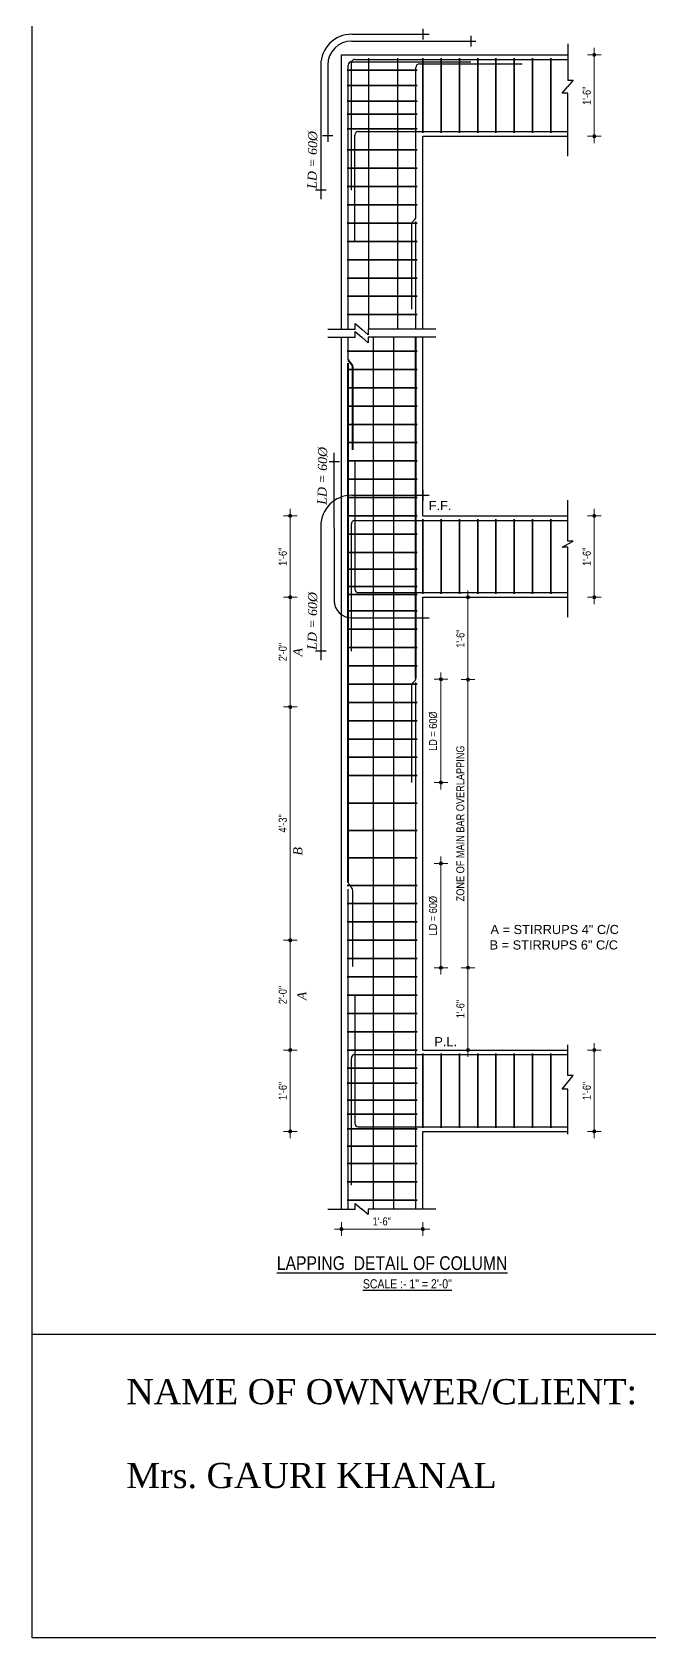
# Model space of a CAD drawing. Header units: inches. Extents: x 57837 to 133168, y 6972 to 27776.
# Drawn here: x 75831 to 76372, y 18018 to 19423 of the extents above; entities that cross this region are included whole.
import ezdxf

# ---------------------------------------------------------------- set-up
doc = ezdxf.new("R2010")
doc.units = ezdxf.units.IN
doc.header["$MEASUREMENT"] = 0
doc.linetypes.add('7', pattern=[102.626827, 39.007475, -24.611877, 39.007475])
for name, color, linetype, lineweight in [('DIM', 2, 'Continuous', 13), ('main rod', 1, 'Continuous', 40), ('ROD', 1, 'Continuous', 40), ('stirrup', 60, '7', 35)]:
    doc.layers.add(name, color=color, linetype=linetype, lineweight=lineweight)
doc.layers.add('LINE', color=3, linetype='Continuous')
doc.layers.add('text', color=255, linetype='Continuous')
doc.styles.add('Arial', font='arial.ttf', dxfattribs={"height": 6.5})
doc.styles.add('SLAB', font='timesi.ttf', dxfattribs={"height": 7})
doc.styles.get("Standard").update_dxf_attribs({"font": 'ARIALN.TTF', "height": 7})

msp = doc.modelspace()

# ---------------------------------------------------------------- hatches: boundary and pattern name
at = {"lineweight": 13}
h = msp.add_hatch(color=256, dxfattribs=at)
edge = h.paths.add_edge_path()
edge.add_arc((76323, 19402.9), 1.42, 90, 450)
h = msp.add_hatch(color=256, dxfattribs=at)
edge = h.paths.add_edge_path()
edge.add_arc((76323, 19331.7), 1.42, -90, 270)
h = msp.add_hatch(color=256, dxfattribs=at)
edge = h.paths.add_edge_path()
edge.add_arc((76057.1, 18999.7), 1.42, 90, 450)
h = msp.add_hatch(color=256, dxfattribs=at)
edge = h.paths.add_edge_path()
edge.add_arc((76323, 18999.7), 1.42, 90, 450)
h = msp.add_hatch(color=256, dxfattribs=at)
edge = h.paths.add_edge_path()
edge.add_arc((76057.1, 18928.5), 1.42, -90, 270)
h = msp.add_hatch(color=256, dxfattribs=at)
edge = h.paths.add_edge_path()
edge.add_arc((76057.1, 18928.5), 1.42, 90, 450)
h = msp.add_hatch(color=256, dxfattribs=at)
edge = h.paths.add_edge_path()
edge.add_arc((76212.5, 18928.5), 1.42, 90, 450)
h = msp.add_hatch(color=256, dxfattribs=at)
edge = h.paths.add_edge_path()
edge.add_arc((76323, 18928.5), 1.42, -90, 270)
h = msp.add_hatch(color=256, dxfattribs=at)
edge = h.paths.add_edge_path()
edge.add_arc((76188.8, 18856.7), 1.42, 90, 450)
h = msp.add_hatch(color=256, dxfattribs=at)
edge = h.paths.add_edge_path()
edge.add_arc((76212.5, 18856.5), 1.42, 90, 450)
h = msp.add_hatch(color=256, dxfattribs=at)
edge = h.paths.add_edge_path()
edge.add_arc((76212.5, 18856.5), 1.42, -90, 270)
h = msp.add_hatch(color=256, dxfattribs=at)
edge = h.paths.add_edge_path()
edge.add_arc((76057.1, 18832.5), 1.42, 90, 450)
h = msp.add_hatch(color=256, dxfattribs=at)
edge = h.paths.add_edge_path()
edge.add_arc((76057.1, 18832.5), 1.42, -90, 270)
h = msp.add_hatch(color=256, dxfattribs=at)
edge = h.paths.add_edge_path()
edge.add_arc((76188.8, 18766.4), 1.42, -90, 270)
h = msp.add_hatch(color=256, dxfattribs=at)
edge = h.paths.add_edge_path()
edge.add_arc((76188.8, 18695.7), 1.42, 90, 450)
h = msp.add_hatch(color=256, dxfattribs=at)
edge = h.paths.add_edge_path()
edge.add_arc((76057.1, 18628.5), 1.42, 90, 450)
h = msp.add_hatch(color=256, dxfattribs=at)
edge = h.paths.add_edge_path()
edge.add_arc((76057.1, 18628.5), 1.42, -90, 270)
h = msp.add_hatch(color=256, dxfattribs=at)
edge = h.paths.add_edge_path()
edge.add_arc((76188.8, 18604.5), 1.42, -90, 270)
h = msp.add_hatch(color=256, dxfattribs=at)
edge = h.paths.add_edge_path()
edge.add_arc((76212.5, 18604.5), 1.42, -90, 270)
h = msp.add_hatch(color=256, dxfattribs=at)
edge = h.paths.add_edge_path()
edge.add_arc((76212.5, 18604.5), 1.42, 90, 450)
h = msp.add_hatch(color=256, dxfattribs=at)
edge = h.paths.add_edge_path()
edge.add_arc((76057.1, 18532.5), 1.42, -90, 270)
h = msp.add_hatch(color=256, dxfattribs=at)
edge = h.paths.add_edge_path()
edge.add_arc((76057.1, 18532.5), 1.42, 90, 450)
h = msp.add_hatch(color=256, dxfattribs=at)
edge = h.paths.add_edge_path()
edge.add_arc((76212.5, 18532.5), 1.42, -90, 270)
h = msp.add_hatch(color=256, dxfattribs=at)
edge = h.paths.add_edge_path()
edge.add_arc((76323, 18532.5), 1.42, 90, 450)
h = msp.add_hatch(color=256, dxfattribs=at)
edge = h.paths.add_edge_path()
edge.add_arc((76057.1, 18461.3), 1.42, -90, 270)
h = msp.add_hatch(color=256, dxfattribs=at)
edge = h.paths.add_edge_path()
edge.add_arc((76323, 18461.3), 1.42, -90, 270)
h = msp.add_hatch(color=256, dxfattribs=at)
edge = h.paths.add_edge_path()
edge.add_arc((76101.8, 18375.9), 1.42, 180, 540)
h = msp.add_hatch(color=256, dxfattribs=at)
edge = h.paths.add_edge_path()
edge.add_arc((76173, 18375.9), 1.42, 0, 360)

# ---------------------------------------------------------------- linework, layer by layer
at = {"color": 1}
for p, q in [((75831.3, 18018.3), (75831.3, 20130.1)), ((78711.3, 18018.3), (75831.3, 18018.3))]:
    msp.add_line(p, q, dxfattribs=at)
at = {"lineweight": 13}
for p, q in [((76317, 19402.9), (76329, 19402.9)), ((76323, 19396.9), (76323, 19408.9)), ((76329, 19331.7), (76317, 19331.7)), ((76323, 19337.7), (76323, 19325.7)), ((76057.1, 18993.7), (76057.1, 19005.7)), ((76323, 18993.7), (76323, 19005.7)), ((76051.1, 18999.7), (76063.1, 18999.7)), ((76317, 18999.7), (76329, 18999.7)), ((76057.1, 18934.5), (76057.1, 18922.5)), ((76057.1, 18922.5), (76057.1, 18934.5)), ((76212.5, 18922.5), (76212.5, 18934.5)), ((76323, 18934.5), (76323, 18922.5)), ((76063.1, 18928.5), (76051.1, 18928.5)), ((76051.1, 18928.5), (76063.1, 18928.5)), ((76206.5, 18928.5), (76218.5, 18928.5)), ((76329, 18928.5), (76317, 18928.5)), ((76188.8, 18850.7), (76188.8, 18862.7)), ((76212.5, 18850.5), (76212.5, 18862.5)), ((76212.5, 18862.5), (76212.5, 18850.5)), ((76182.8, 18856.7), (76194.8, 18856.7)), ((76206.5, 18856.5), (76218.5, 18856.5)), ((76218.5, 18856.5), (76206.5, 18856.5)), ((76057.1, 18826.5), (76057.1, 18838.5)), ((76057.1, 18838.5), (76057.1, 18826.5)), ((76051.1, 18832.5), (76063.1, 18832.5)), ((76063.1, 18832.5), (76051.1, 18832.5)), ((76194.8, 18766.4), (76182.8, 18766.4)), ((76188.8, 18772.4), (76188.8, 18760.4)), ((76182.8, 18695.7), (76194.8, 18695.7)), ((76188.8, 18689.7), (76188.8, 18701.7)), ((76051.1, 18628.5), (76063.1, 18628.5)), ((76063.1, 18628.5), (76051.1, 18628.5)), ((76057.1, 18622.5), (76057.1, 18634.5)), ((76057.1, 18634.5), (76057.1, 18622.5)), ((76188.8, 18610.5), (76188.8, 18598.5)), ((76212.5, 18610.5), (76212.5, 18598.5)), ((76212.5, 18598.5), (76212.5, 18610.5)), ((76194.8, 18604.5), (76182.8, 18604.5)), ((76218.5, 18604.5), (76206.5, 18604.5)), ((76206.5, 18604.5), (76218.5, 18604.5)), ((76057.1, 18538.5), (76057.1, 18526.5)), ((76057.1, 18526.5), (76057.1, 18538.5)), ((76212.5, 18538.5), (76212.5, 18526.5)), ((76323, 18526.5), (76323, 18538.5)), ((76063.1, 18532.5), (76051.1, 18532.5)), ((76051.1, 18532.5), (76063.1, 18532.5)), ((76218.5, 18532.5), (76206.5, 18532.5)), ((76317, 18532.5), (76329, 18532.5)), ((76063.1, 18461.3), (76051.1, 18461.3)), ((76057.1, 18467.3), (76057.1, 18455.3)), ((76329, 18461.3), (76317, 18461.3)), ((76323, 18467.3), (76323, 18455.3)), ((76107.8, 18375.9), (76095.8, 18375.9)), ((76101.8, 18369.9), (76101.8, 18381.9)), ((76167, 18375.9), (76179, 18375.9)), ((76173, 18381.9), (76173, 18369.9))]:
    msp.add_line(p, q, dxfattribs=at)
msp.add_line((78711.3, 18283.7), (75831.3, 18283.7))
for centre in [(76323, 19402.9), (76323, 19331.7), (76057.1, 18999.7), (76323, 18999.7), (76057.1, 18928.5), (76057.1, 18928.5), (76212.5, 18928.5), (76323, 18928.5), (76188.8, 18856.7), (76212.5, 18856.5), (76212.5, 18856.5), (76057.1, 18832.5), (76057.1, 18832.5), (76188.8, 18766.4), (76188.8, 18695.7), (76057.1, 18628.5), (76057.1, 18628.5), (76188.8, 18604.5), (76212.5, 18604.5), (76212.5, 18604.5), (76057.1, 18532.5), (76057.1, 18532.5), (76212.5, 18532.5), (76323, 18532.5), (76057.1, 18461.3), (76323, 18461.3), (76101.8, 18375.9), (76173, 18375.9)]:
    msp.add_circle(centre, 1.42, dxfattribs=at)
at = {"color": 0, "linetype": 'ByBlock'}
for centre, start, end in [((76173, 19420.9), 90, 270), ((76173, 19420.9), 270, 90), ((76214.9, 19414.9), 90, 270), ((76214.9, 19414.9), 270, 90), ((76089.8, 19332.1), 0, 180), ((76089.8, 19332.1), 180, 0), ((76083.8, 19284.6), 0, 180), ((76083.8, 19284.6), 180, 0), ((76095.5, 19046.9), 0, 180), ((76095.5, 19046.9), 180, 0), ((76173, 19017.7), 90, 270), ((76173, 19017.7), 270, 90), ((76173, 18910.5), 90, 270), ((76173, 18910.5), 270, 90), ((76083.8, 18881.4), 0, 180), ((76083.8, 18881.4), 180, 0)]:
    msp.add_arc(centre, 0.375, start, end, dxfattribs=at)
at = {"layer": 'DIM', "linetype": 'Continuous', "lineweight": -3}
for p, q in [((76173.1, 19425.5), (76173.1, 19416.3)), ((76110.8, 19420.9), (76178.7, 19420.9)), ((76110.8, 19414.9), (76219.3, 19414.9)), ((76215, 19419.5), (76215, 19410.3)), ((76083.8, 19393.9), (76083.8, 19276.7)), ((76089.8, 19393.9), (76089.8, 19326.7)), ((76094.4, 19332), (76085.2, 19332)), ((76088.4, 19284.5), (76079.2, 19284.5)), ((76100.1, 19047), (76091, 19047)), ((76095.7, 18923.5), (76095.5, 19054.7)), ((76110.8, 19017.7), (76178.7, 19017.7)), ((76173.1, 19022.3), (76173.1, 19013.1)), ((76083.8, 18990.7), (76083.8, 18873.5)), ((76110.8, 18910.5), (76178.7, 18910.5)), ((76173.1, 18905.9), (76173.1, 18915.1)), ((76088.4, 18881.3), (76079.2, 18881.3))]:
    msp.add_line(p, q, dxfattribs=at)
at = {"layer": 'DIM'}
for p, q in [((76323, 19335.7), (76323, 19398.9)), ((76323, 18932.5), (76323, 18995.7)), ((76323, 18465.3), (76323, 18528.5)), ((76105.8, 18375.9), (76169, 18375.9))]:
    msp.add_line(p, q, dxfattribs=at)
at = {"layer": 'DIM', "linetype": 'Continuous'}
for p, q in [((76057.1, 18995.7), (76057.1, 18932.5)), ((76057.1, 18924.5), (76057.1, 18836.5)), ((76212.5, 18924.5), (76212.5, 18860.5)), ((76188.8, 18770.4), (76188.8, 18852.7)), ((76212.5, 18608.5), (76212.5, 18852.5)), ((76057.1, 18632.5), (76057.1, 18828.5)), ((76188.8, 18608.5), (76188.8, 18691.7)), ((76057.1, 18536.5), (76057.1, 18624.5)), ((76212.5, 18536.5), (76212.5, 18600.5)), ((76057.1, 18465.3), (76057.1, 18528.5))]:
    msp.add_line(p, q, dxfattribs=at)
at = {"layer": 'DIM', "linetype": 'Continuous', "lineweight": -3}
for centre, radius, start, end in [((76110.8, 19393.9), 27, 90, 180), ((76110.8, 19393.9), 21, 90, 180), ((76110.8, 18990.7), 27, 90, 180), ((76110.5, 18925.5), 15, 180, 270)]:
    msp.add_arc(centre, radius, start, end, dxfattribs=at)
at = {"layer": 'LINE', "linetype": 'Continuous', "lineweight": -3}
for p, q in [((76299.7, 19412.5), (76299.7, 19380.8)), ((76101.8, 19163), (76101.8, 19402.9)), ((76101.8, 19402.9), (76299.7, 19402.9)), ((76294.8, 19369.4), (76299.7, 19375.1)), ((76299.7, 19369.4), (76294.8, 19369.4)), ((76299.7, 19380.8), (76304.5, 19380.8)), ((76304.5, 19380.8), (76299.7, 19375.1)), ((76299.7, 19314.3), (76299.7, 19369.4)), ((76173, 19163), (76173, 19331.7)), ((76173, 19331.7), (76299.7, 19331.7)), ((76090, 19163), (76113.9, 19163)), ((76113.9, 19163), (76113.9, 19167.8)), ((76113.9, 19167.8), (76119.6, 19163)), ((76113.9, 19156), (76113.9, 19160.8)), ((76113.9, 19160.8), (76119.6, 19156)), ((76125.3, 19158.1), (76119.6, 19163)), ((76184.4, 19163), (76125.3, 19163)), ((76125.3, 19163), (76125.3, 19158.1)), ((76090, 19156), (76113.9, 19156)), ((76101.8, 18393.3), (76101.8, 19156)), ((76125.3, 19151.1), (76119.6, 19156)), ((76184.4, 19156), (76125.3, 19156)), ((76125.3, 19156), (76125.3, 19151.1)), ((76173, 18999.7), (76173, 19156)), ((76299.7, 18977.6), (76299.7, 19013.5)), ((76173, 18999.7), (76299.7, 18999.7)), ((76294.8, 18972.2), (76304.5, 18977.6)), ((76304.5, 18977.6), (76299.7, 18977.6)), ((76299.7, 18972.2), (76294.8, 18972.2)), ((76299.7, 18911.1), (76299.7, 18972.2)), ((76173, 18532.5), (76173, 18928.5)), ((76173, 18928.5), (76299.7, 18928.5)), ((76173, 18532.5), (76173, 18628.5)), ((76173, 18532.5), (76299.7, 18532.5)), ((76299.7, 18510.2), (76299.7, 18536.9)), ((76294.8, 18498.2), (76304.5, 18510.2)), ((76304.5, 18510.2), (76299.7, 18510.2)), ((76299.7, 18498.2), (76294.8, 18498.2)), ((76299.7, 18458.8), (76299.7, 18498.2)), ((76173, 18393.3), (76173, 18461.3)), ((76173, 18461.3), (76299.7, 18461.3)), ((76113.9, 18393.3), (76113.9, 18398.2)), ((76113.9, 18398.2), (76119.6, 18393.3)), ((76090, 18393.3), (76113.9, 18393.3)), ((76125.3, 18388.5), (76119.6, 18393.3)), ((76184.4, 18393.3), (76125.3, 18393.3)), ((76125.3, 18393.3), (76125.3, 18388.5))]:
    msp.add_line(p, q, dxfattribs=at)
at = {"layer": 'main rod', "lineweight": 30}
for p, q in [((76110.5, 19284.6), (76110.5, 19395.9)), ((76110.8, 19396.9), (76215, 19396.9)), ((76113.5, 19398.9), (76299.7, 19398.9)), ((76125.8, 19162.8), (76125.8, 19400.1)), ((76151.1, 19162.8), (76151.1, 19400.1)), ((76107.8, 19163), (76107.8, 19393.9)), ((76167, 19261.1), (76167, 19391.9)), ((76170, 19394.9), (76260, 19394.9)), ((76113.5, 19240.6), (76113.5, 19332.7)), ((76116.5, 19335.7), (76299.7, 19335.7)), ((76163, 19254.5), (76163, 19180.4)), ((76163.8, 19256.6), (76166.1, 19259)), ((76167, 19163), (76167, 19257.2)), ((76107.8, 19136.6), (76107.8, 19156)), ((76129.8, 18393.3), (76129.8, 19155.8)), ((76147.6, 18393.3), (76147.6, 19155.8)), ((76113.5, 19046.9), (76113.5, 18935.5)), ((76110.5, 18881.4), (76110.5, 18992.7)), ((76113.5, 18995.7), (76299.7, 18995.7)), ((76116.5, 18932.5), (76299.7, 18932.5)), ((76163, 18851), (76163, 18766.4)), ((76163.7, 18853), (76166.2, 18855.8)), ((76167, 18393.3), (76167, 18854)), ((76107.8, 18393.3), (76107.8, 18673.3)), ((76111, 18674.2), (76108.5, 18676.9)), ((76111.8, 18605.4), (76111.8, 18672.1)), ((76113.5, 18579.7), (76113.5, 18468.3)), ((76110.5, 18414.2), (76110.5, 18525.5)), ((76113.5, 18528.5), (76299.7, 18528.5)), ((76116.5, 18465.3), (76299.7, 18465.3))]:
    msp.add_line(p, q, dxfattribs=at)
for centre, start, end in [((76110.8, 19393.9), 90, 180), ((76113.5, 19395.9), 90, 180), ((76170, 19391.9), 90, 179.9974), ((76116.5, 19332.7), 90, 180), ((76166, 19254.5), 135.583, 180), ((76164, 19261.1), 315.583, 359.9974), ((76113.5, 18992.7), 90, 180), ((76116.5, 18935.5), 180, 270), ((76166, 18851), 137.8053, 180), ((76166, 18851), 137.8053, 180), ((76164, 18857.8), 317.8053, 359.9974), ((76110.8, 18678.9), 180, 222.1947), ((76108.8, 18672.1), 0, 42.1947), ((76113.5, 18525.5), 90, 180), ((76116.5, 18468.3), 180, 270)]:
    msp.add_arc(centre, 3, start, end, dxfattribs=at)
at = {"layer": 'ROD'}
for p, q in [((76167, 18857.8), (76167, 19156)), ((76107.8, 18678.9), (76107.8, 19133.1)), ((76111, 19131.9), (76108.5, 19134.6)), ((76111.8, 19057.3), (76111.8, 19129.8))]:
    msp.add_line(p, q, dxfattribs=at)
for centre, start, end in [((76110.8, 19136.6), 180, 222.1947), ((76108.8, 19129.8), 0, 42.1947)]:
    msp.add_arc(centre, 3, start, end, dxfattribs=at)
at = {"layer": 'stirrup', "linetype": 'Continuous', "lineweight": -3}
msp.add_line((76106.8, 19402.9), (76168, 19402.9), dxfattribs=at)
at = {"layer": 'stirrup', "linetype": 'Continuous'}
for p, q in [((76173, 19399.9), (76173, 19334.7)), ((76189, 19399.9), (76189, 19334.7)), ((76205, 19399.9), (76205, 19334.7)), ((76221, 19399.9), (76221, 19334.7)), ((76237, 19399.9), (76237, 19334.7)), ((76253, 19399.9), (76253, 19334.7)), ((76269, 19399.9), (76269, 19334.7)), ((76285, 19399.9), (76285, 19334.7)), ((76106.8, 19389.4), (76168, 19389.4)), ((76106.8, 19376), (76168, 19376)), ((76106.8, 19362.5), (76168, 19362.5)), ((76106.8, 19351), (76168, 19351)), ((76106.8, 19338.2), (76168, 19338.2)), ((76106.8, 19319.7), (76168, 19319.7)), ((76106.8, 19303.7), (76168, 19303.7)), ((76106.8, 19287.7), (76168, 19287.7)), ((76106.8, 19271.7), (76168, 19271.7)), ((76106.8, 19255.7), (76168, 19255.7)), ((76106.8, 19239.7), (76168, 19239.7)), ((76106.8, 19223.7), (76168, 19223.7)), ((76106.8, 19207.7), (76168, 19207.7)), ((76106.8, 19191.7), (76168, 19191.7)), ((76106.8, 19191.7), (76168, 19191.7)), ((76106.8, 19175.7), (76168, 19175.7)), ((76106.8, 19175.7), (76168, 19175.7)), ((76106.8, 19143.7), (76168, 19143.7)), ((76106.8, 19127.7), (76168, 19127.7)), ((76106.8, 19111.7), (76168, 19111.7)), ((76106.8, 19095.7), (76168, 19095.7)), ((76106.8, 19079.7), (76168, 19079.7)), ((76106.8, 19063.7), (76168, 19063.7)), ((76106.8, 19063.7), (76168, 19063.7)), ((76106.8, 19047.7), (76168, 19047.7)), ((76106.8, 19047.7), (76168, 19047.7)), ((76106.8, 19031.7), (76168, 19031.7)), ((76106.8, 19015.7), (76168, 19015.7)), ((76106.8, 18999.7), (76168, 18999.7)), ((76173, 18996.7), (76173, 18931.5)), ((76189, 18996.7), (76189, 18931.5)), ((76205, 18996.7), (76205, 18931.5)), ((76221, 18996.7), (76221, 18931.5)), ((76237, 18996.7), (76237, 18931.5)), ((76253, 18996.7), (76253, 18931.5)), ((76269, 18996.7), (76269, 18931.5)), ((76285, 18996.7), (76285, 18931.5)), ((76106.8, 18983.7), (76168, 18983.7)), ((76106.8, 18967.7), (76168, 18967.7)), ((76106.8, 18953), (76168, 18953)), ((76106.8, 18938), (76168, 18938)), ((76106.8, 18930.8), (76168, 18930.8)), ((76106.8, 18916.5), (76168, 18916.5)), ((76106.8, 18900.5), (76168, 18900.5)), ((76106.8, 18884.5), (76168, 18884.5)), ((76106.8, 18868.5), (76168, 18868.5)), ((76106.8, 18852.5), (76168, 18852.5)), ((76106.8, 18836.5), (76168, 18836.5)), ((76106.8, 18820.5), (76168, 18820.5)), ((76106.8, 18804.5), (76168, 18804.5)), ((76106.8, 18788.5), (76168, 18788.5)), ((76106.8, 18772.5), (76168, 18772.5)), ((76106.8, 18748.5), (76168, 18748.5)), ((76106.8, 18724.5), (76168, 18724.5)), ((76106.8, 18700.5), (76168, 18700.5)), ((76106.8, 18676.5), (76168, 18676.5)), ((76106.8, 18660.5), (76168, 18660.5)), ((76106.8, 18644.5), (76168, 18644.5)), ((76106.8, 18628.5), (76168, 18628.5)), ((76106.8, 18612.5), (76168, 18612.5)), ((76106.8, 18596.5), (76168, 18596.5)), ((76106.8, 18580.5), (76168, 18580.5)), ((76106.8, 18564.5), (76168, 18564.5)), ((76106.8, 18548.5), (76168, 18548.5)), ((76106.8, 18532.5), (76168, 18532.5)), ((76173, 18529.5), (76173, 18464.3)), ((76189, 18529.5), (76189, 18464.3)), ((76205, 18529.5), (76205, 18464.3)), ((76221, 18529.5), (76221, 18464.3)), ((76237, 18529.5), (76237, 18464.3)), ((76253, 18529.5), (76253, 18464.3)), ((76269, 18529.5), (76269, 18464.3)), ((76285, 18529.5), (76285, 18464.3)), ((76106.8, 18516.5), (76168, 18516.5)), ((76106.8, 18503.5), (76168, 18503.5)), ((76106.8, 18488.5), (76168, 18488.5)), ((76106.8, 18476.5), (76168, 18476.5)), ((76106.8, 18463.6), (76168, 18463.6)), ((76106.8, 18448.5), (76168, 18448.5)), ((76106.8, 18433.3), (76168, 18433.3)), ((76106.8, 18417.3), (76168, 18417.3)), ((76106.8, 18401.3), (76168, 18401.3))]:
    msp.add_line(p, q, dxfattribs=at)

# ---------------------------------------------------------------- texts
at = {"insert": (75913.7, 18244.7), "char_height": 22, "width": 571.498, "attachment_point": 1}
msp.add_mtext('{\\fTimes New Roman|b0|i0|c0|p18;NAME OF OWNWER/CLIENT:\\P\\PMrs. GAURI KHANAL}', dxfattribs=at)
at = {"layer": 'DIM'}
for s, p in [('1\'-6"', (76319.9, 19359.1)), ('1\'-6"', (76054, 18955.9)), ('1\'-6"', (76319.9, 18955.9)), ('1\'-6"', (76209.4, 18884.3)), ('2\'-0"', (76054, 18872.6)), ('LD = 60Ø', (76185.4, 18794.1)), ('ZONE OF MAIN BAR OVERLAPPING', (76209.3, 18662.5)), ('4\'-3"', (76054, 18722.7)), ('LD = 60Ø', (76185.4, 18632.7)), ('2\'-0"', (76054, 18572.6)), ('1\'-6"', (76209.4, 18560.3)), ('1\'-6"', (76054, 18488.7)), ('1\'-6"', (76319.9, 18488.7))]:
    msp.add_text(s, height=7, rotation=90, dxfattribs=at).set_placement(p)
at = {"layer": 'DIM', "style": 'SLAB'}
for s, rotation, p in [('LD = 60Ø', 89.2787, (76080.1, 19285.7)), ('LD = 60Ø', 89.2787, (76088.8, 19009.4)), ('LD = 60Ø', 89.2787, (76080.1, 18882.5)), ('A', 90, (76067.7, 18876.7)), ('B', 90, (76067.7, 18702.6)), ('A', 90, (76071.2, 18576.1))]:
    msp.add_text(s, height=8, rotation=rotation, dxfattribs=at).set_placement(p)
at = {"layer": 'DIM'}
msp.add_text('1\'-6"', height=7, dxfattribs=at).set_placement((76129.1, 18379.1))
at = {"layer": 'text', "style": 'Arial'}
for s, p in [('F.F.', (76178.2, 19004.8)), ('A = STIRRUPS 4" C/C', (76232.2, 18633.9)), ('B = STIRRUPS 6" C/C', (76231.4, 18620.4)), ('P.L.', (76183.1, 18535.8))]:
    msp.add_text(s, height=8, dxfattribs=at).set_placement(p)
at = {"layer": 'text'}
for s, height, p in [('%%ULAPPING  DETAIL OF COLUMN', 12, (76045.3, 18340.1)), ('%%USCALE :- 1" = 2\'-0"', 8, (76120.6, 18324))]:
    msp.add_text(s, height=height, dxfattribs=at).set_placement(p)

doc.saveas('drawing.dxf')
